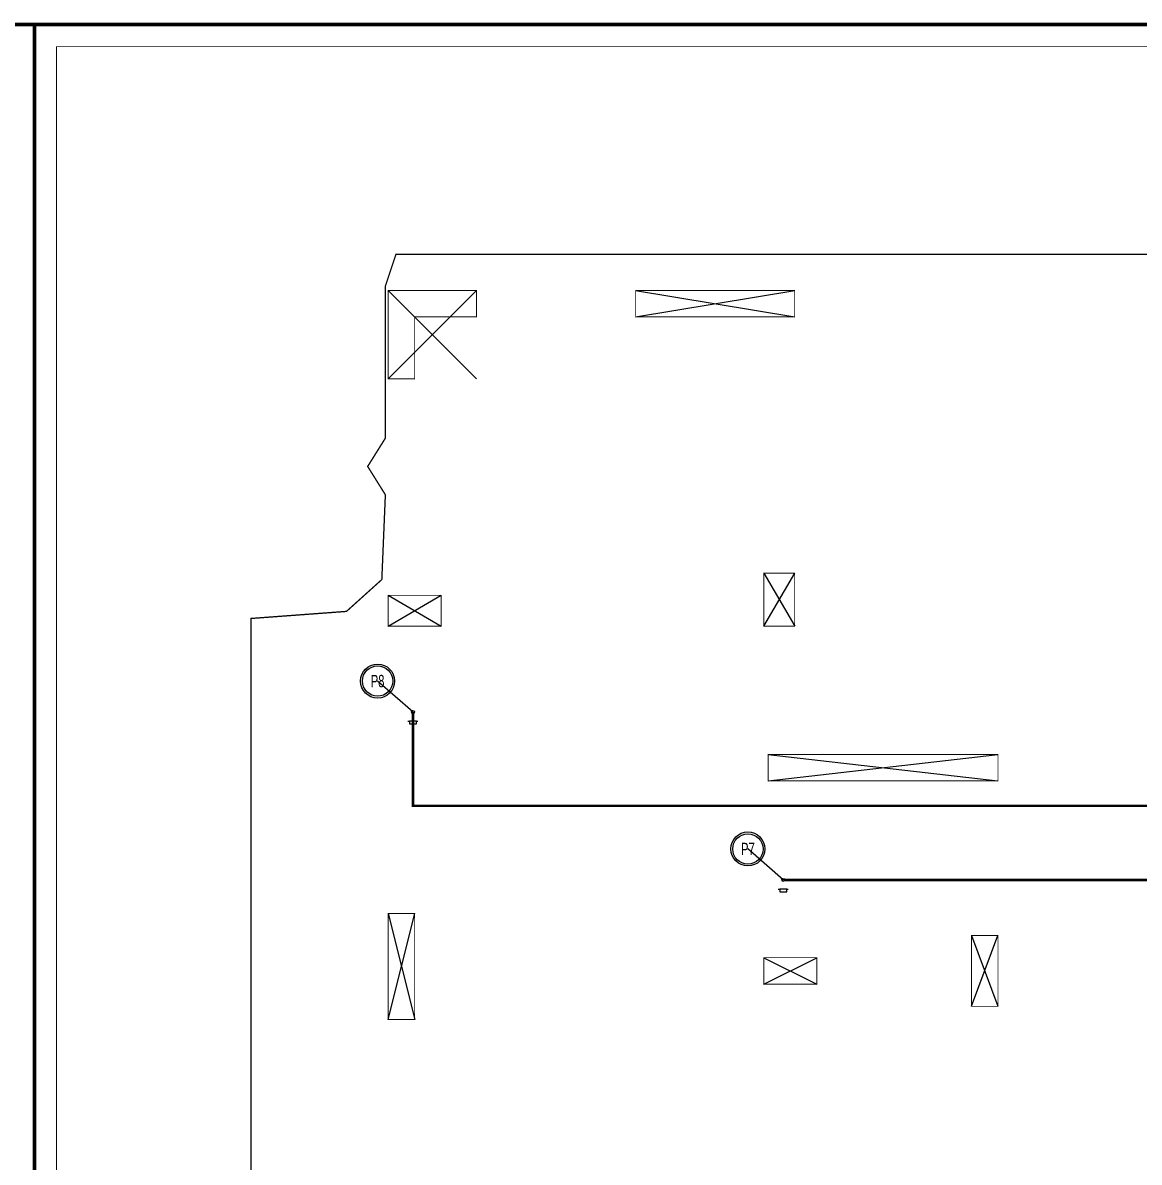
# Model space of a CAD drawing. Header units: centimetres. Extents: x -13133 to 30552, y -2 to 4552.
# Drawn here: x 4987 to 6250, y 1513 to 2802 of the extents above; entities that cross this region are included whole.
import ezdxf
from ezdxf.enums import TextEntityAlignment as Align

# ---------------------------------------------------------------- set-up
doc = ezdxf.new("R2010")
doc.units = ezdxf.units.CM
doc.linetypes.add('DASHED', pattern=[18, 12, -6])
doc.linetypes.add('PIS', pattern=[38, 30, -8])
for name, color, linetype in [('MTY-PISSU-KOLON', 211, 'DASHED'), ('ROTAS-BINA-HATTI', 8, 'DASHED'), ('ROTAS-MIMARI-KOLON', 8, 'CONTINUOUS'), ('ROTAS-PAFTA', 7, 'CONTINUOUS'), ('ROTAS-PIS-SU-BORUSU', 6, 'PIS'), ('ROTAS-PISSU-KOLONNO', 211, 'CONTINUOUS'), ('ROTAS-TEFRIS', 15, 'CONTINUOUS')]:
    doc.layers.add(name, color=color, linetype=linetype)
doc.styles.add('ANOTATIVO', font='arial.ttf')

# ---------------------------------------------------------------- blocks, each defined once
blk = doc.blocks.new('MTY-PIS SU KOLON')
at = {"layer": 'MTY-PISSU-KOLON', "linetype": 'Continuous', "lineweight": -3}
blk.add_hatch(color=256, dxfattribs=at).paths.add_polyline_path([(-2.7, -0.1, 0.848135), (0, -0.1, -0.848135), (2.7, -0.1, 0.414214), (0, 2.6, 0.414214)])
blk.add_circle((0, 0), 3.5, dxfattribs=at)
blk = doc.blocks.new('MTY-KOLON NO PIS SU')
at = {"color": 6, "linetype": 'Continuous', "ltscale": 100}
blk.add_circle((0, 0), 27.5, dxfattribs=at)
at = {"color": 7, "linetype": 'Continuous', "ltscale": 100}
blk.add_circle((0, 0), 24.5, dxfattribs=at)
at = {"style": 'ANOTATIVO', "width": 0.65}
blk.add_attdef('K', text='', height=20, dxfattribs=at).set_placement((0, 0), align=Align.MIDDLE_CENTER)

msp = doc.modelspace()

# ---------------------------------------------------------------- linework, layer by layer
at = {"layer": 'ROTAS-BINA-HATTI', "const_width": 1.5}
msp.add_lwpolyline([(5245, 1412), (5245, 2128), (5353, 2136), (5393, 2172), (5397, 2268), (5377, 2300), (5397, 2332), (5397, 2504), (5409, 2540), (5409, 2540), (7053, 2540), (7053, 1960), (7013, 1944), (6901, 1940), (6865, 1912), (6857, 1892), (6857, 1796), (6885, 1756), (6917, 1748), (6953, 1716), (6981, 1712), (7021, 1728), (7053, 1716), (7049, 456)], dxfattribs=at)
at = {"layer": 'ROTAS-MIMARI-KOLON'}
for p, q in [((5400.2, 2399.2), (5500.2, 2499.2)), ((5400.2, 2499.2), (5500.2, 2399.2)), ((5680.2, 2469.2), (5860.2, 2499.2)), ((5680.2, 2499.2), (5860.2, 2469.2)), ((5825.2, 2119.2), (5860.2, 2179.2)), ((5825.2, 2179.2), (5860.2, 2119.2)), ((5400.2, 2119.2), (5460.2, 2154.2)), ((5400.2, 2154.2), (5460.2, 2119.2)), ((5830.2, 1944.2), (6090.2, 1974.2)), ((5830.2, 1974.2), (6090.2, 1944.2)), ((5400.2, 1674.2), (5430.2, 1794.2)), ((5400.2, 1794.2), (5430.2, 1674.2)), ((6060.2, 1689.2), (6090.2, 1769.2)), ((6060.2, 1769.2), (6090.2, 1689.2)), ((5825.2, 1714.2), (5885.2, 1744.2)), ((5825.2, 1744.2), (5885.2, 1714.2))]:
    msp.add_line(p, q, dxfattribs=at)
at = {"layer": 'ROTAS-MIMARI-KOLON', "const_width": 1}
for points in [[(5500.2, 2499.2), (5500.2, 2469.2), (5430.2, 2469.2), (5430.2, 2399.2), (5400.2, 2399.2), (5400.2, 2499.2), (5500.2, 2499.2)], [(5860.2, 2499.2), (5860.2, 2469.2), (5680.2, 2469.2), (5680.2, 2499.2), (5860.2, 2499.2)], [(5860.2, 2179.2), (5860.2, 2119.2), (5825.2, 2119.2), (5825.2, 2179.2), (5860.2, 2179.2)], [(5460.2, 2154.2), (5460.2, 2119.2), (5400.2, 2119.2), (5400.2, 2154.2), (5460.2, 2154.2)], [(6090.2, 1974.2), (6090.2, 1944.2), (5830.2, 1944.2), (5830.2, 1974.2), (6090.2, 1974.2)], [(5430.2, 1794.2), (5430.2, 1674.2), (5400.2, 1674.2), (5400.2, 1794.2), (5430.2, 1794.2)], [(6090.2, 1769.2), (6090.2, 1689.2), (6060.2, 1689.2), (6060.2, 1769.2), (6090.2, 1769.2)], [(5885.2, 1744.2), (5885.2, 1714.2), (5825.2, 1714.2), (5825.2, 1744.2), (5885.2, 1744.2)]]:
    msp.add_lwpolyline(points, close=True, dxfattribs=at)
at = {"layer": 'ROTAS-PAFTA'}
for points, const_width in [([(2500, 0), (5000, 0), (5000, 2800), (2500, 2800)], 4), ([(5000, 0), (7500, 0), (7500, 2800), (5000, 2800)], 4), ([(5025, 25), (7475, 25), (7475, 2775), (5025, 2775)], 1)]:
    msp.add_lwpolyline(points, close=True, dxfattribs=dict(at, const_width=const_width))
at = {"layer": 'ROTAS-PIS-SU-BORUSU'}
for p, q in [((5422.6, 2011.8), (5424.2, 2011.8)), ((5432.3, 2011.8), (5433.8, 2011.8)), ((5841.6, 1821.8), (5843.2, 1821.8)), ((5851.3, 1821.8), (5852.8, 1821.8))]:
    msp.add_line(p, q, dxfattribs=at)
for points in [[(5424.2, 2008.6), (5432.2, 2008.6), (5432.2, 2011.8), (5424.2, 2011.8)], [(5843.2, 1818.6), (5851.2, 1818.6), (5851.2, 1821.8), (5843.2, 1821.8)]]:
    msp.add_lwpolyline(points, close=True, dxfattribs=at)
at = {"layer": 'ROTAS-PIS-SU-BORUSU', "const_width": 3}
for points in [[(5428.2, 2022.2), (5428.2, 1916), (7125, 1916), (7125, 1915.2), (7128, 1915.2)], [(5847.2, 1832.2), (7129, 1832.2), (7129, 1832), (7129, 1916), (7128, 1916), (7128, 1921.2)]]:
    msp.add_lwpolyline(points, dxfattribs=at)
at = {"layer": 'ROTAS-PISSU-KOLONNO'}
for p, q in [((5428.2, 2022.2), (5388.2, 2057.2)), ((5847.2, 1832.2), (5807.2, 1867.2))]:
    msp.add_line(p, q, dxfattribs=at)

# ---------------------------------------------------------------- block references
ref = msp.add_blockref('MTY-KOLON NO PIS SU', (5388.2, 2057.2), dxfattribs=dict(at, xscale=0.7, yscale=0.7))
ref.add_attrib('K', 'P8', dxfattribs={"height": 14, "style": 'ANOTATIVO', "width": 0.65}).set_placement((5388.2, 2057.2), align=Align.MIDDLE_CENTER)
ref = msp.add_blockref('MTY-KOLON NO PIS SU', (5807.2, 1867.2), dxfattribs=dict(at, xscale=0.7, yscale=0.7))
ref.add_attrib('K', 'P7', dxfattribs={"height": 14, "style": 'ANOTATIVO', "width": 0.65}).set_placement((5807.2, 1867.2), align=Align.MIDDLE_CENTER)
at = {"layer": 'ROTAS-TEFRIS', "xscale": 0.5, "yscale": 0.5}
for p in [(5428.2, 2022.2), (5847.2, 1832.2)]:
    msp.add_blockref('MTY-PIS SU KOLON', p, dxfattribs=at)

doc.saveas('drawing.dxf')
